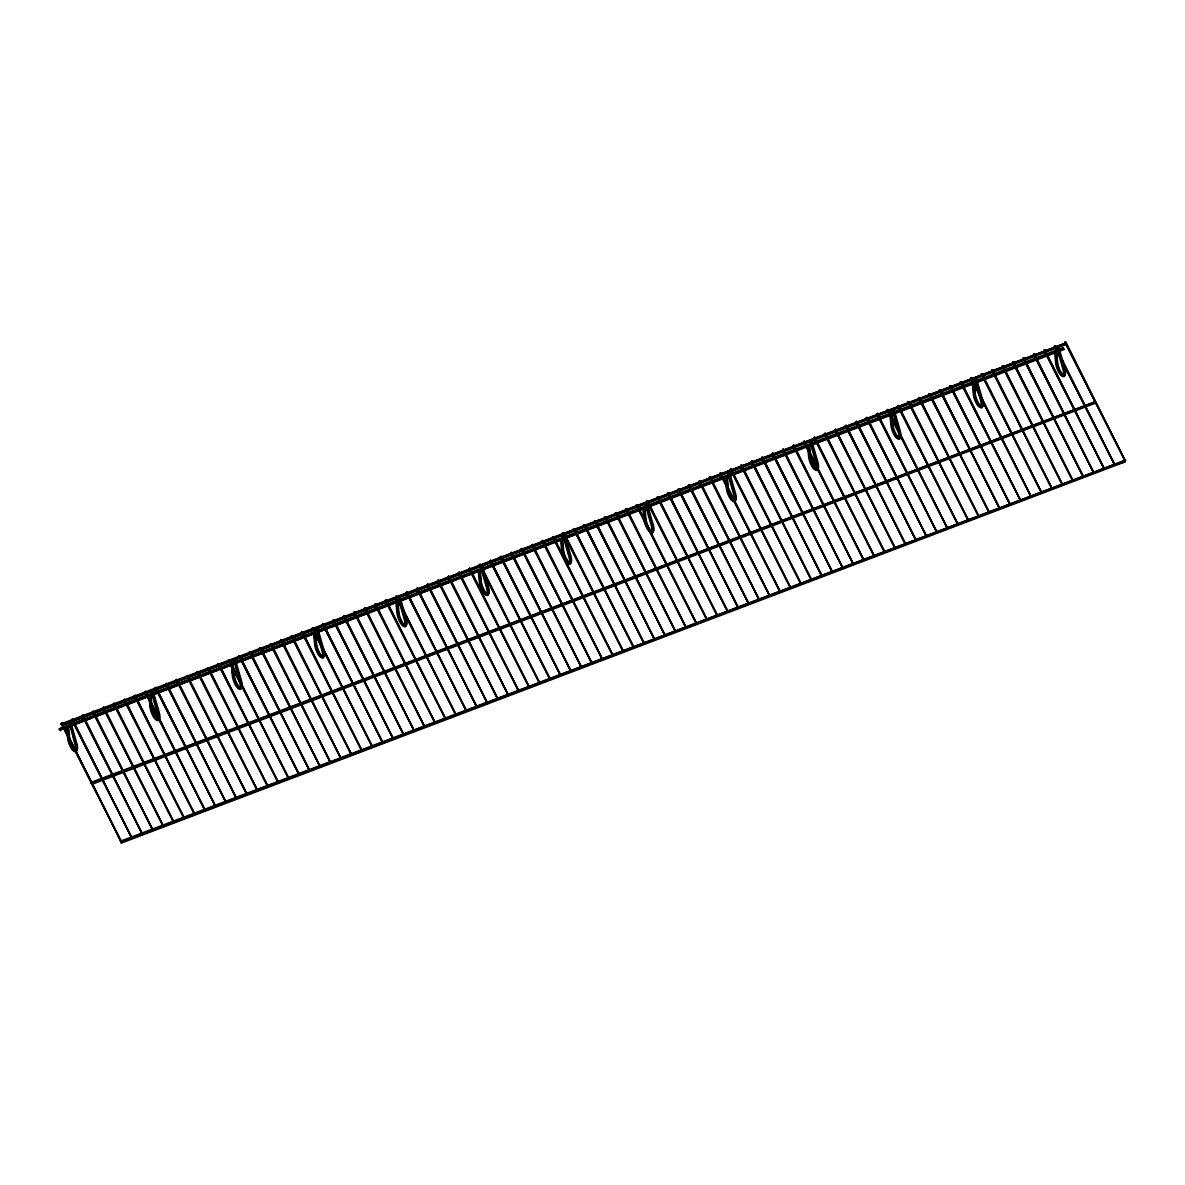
<?xml version="1.0" encoding="UTF-8"?>
<svg xmlns="http://www.w3.org/2000/svg" width="1185" height="1185" viewBox="0 0 1185 1185"><rect width="100%" height="100%" fill="white"/><g stroke="black" fill="none" stroke-linecap="round" stroke-linejoin="round"><path stroke-width="1.5" d="M61.131 723.605L62.109 723.235L121.477 842.298L61.131 723.605L62.168 725.694L1065.863 344.494L1065.567 343.102L61.22 723.813L62.168 725.694M62.109 723.235L61.22 723.709M71.678 719.739L72.566 719.265L131.935 838.328L71.589 719.636L72.566 719.265M82.046 715.666L83.024 715.296L142.393 834.358L82.046 715.666L83.024 715.296M92.578 711.8L93.482 711.326L152.85 830.389L92.504 711.696L93.482 711.326M102.962 707.726L103.939 707.356L163.308 826.419L102.962 707.726L103.939 707.356M113.493 703.86L114.397 703.386L173.751 822.449L113.404 703.757L114.397 703.386M123.862 699.787L124.84 699.417L184.208 818.479L123.862 699.787L124.84 699.417M134.32 695.817L135.297 695.447L194.666 814.51L134.32 695.817L135.297 695.447M144.851 691.951L145.755 691.477L205.123 810.54L144.777 691.847L145.755 691.477M155.235 687.878L156.213 687.493L215.581 806.57L155.235 687.878L156.213 687.493M165.767 683.997L166.67 683.523L226.039 802.601L165.693 683.908L166.67 683.523M176.135 679.923L177.128 679.553L236.482 798.631L176.135 679.923L177.128 679.553M186.682 676.057L187.571 675.583L246.939 794.661L186.593 675.954L187.571 675.583M197.051 671.984L198.028 671.614L257.397 790.691L197.051 671.984L198.028 671.614M207.582 668.118L208.486 667.644L267.854 786.707L207.508 668.014L208.486 667.644M217.966 664.044L218.944 663.674L278.312 782.737L217.966 664.044L218.944 663.674M228.424 660.075L229.401 659.704L288.77 778.767L228.424 660.075L229.401 659.704M238.866 656.105L239.859 655.735L299.212 774.797L238.866 656.105L239.859 655.735M249.324 652.135L250.302 651.765L309.67 770.828L249.324 652.135L250.302 651.765M259.87 648.269L260.759 647.795L320.128 766.858L259.782 648.165L260.759 647.795M270.239 644.196L271.217 643.825L330.585 762.888L270.239 644.196L271.217 643.825M280.771 640.33L281.674 639.856L341.043 758.918L280.697 640.226L281.674 639.856M291.154 636.256L292.132 635.871L351.501 754.949L291.154 636.256L292.132 635.871M301.686 632.39L302.59 631.901L361.943 750.979L301.597 632.286L302.59 631.901M312.055 628.302L313.033 627.932L372.401 747.009L312.055 628.302L313.033 627.932M322.513 624.332L323.49 623.962L382.859 743.039L322.513 624.332L323.49 623.962M332.97 620.362L333.948 619.992L393.316 739.07L332.97 620.362L333.948 619.992M121.077 842.268L122.055 841.898M343.428 616.393L344.405 616.022L403.774 735.085L343.428 616.393L344.405 616.022M131.535 838.299L132.513 837.928M353.871 612.423L354.863 612.053L414.232 731.115L353.871 612.423L354.863 612.053M141.993 834.329L142.97 833.959M364.328 608.453L365.306 608.083L424.674 727.146L364.328 608.453L365.306 608.083M152.45 830.359L153.428 829.989M374.786 604.483L375.764 604.113L435.132 723.176L374.786 604.483L375.764 604.113M162.893 826.389L163.886 826.019M385.243 600.514L386.221 600.143L445.59 719.206L385.243 600.514L386.221 600.143M173.351 822.42L174.328 822.034M395.701 596.544L396.679 596.173L456.047 715.236L395.701 596.544L396.679 596.173M183.808 818.45L184.786 818.065M406.159 592.574L407.136 592.204L466.505 711.267L406.159 592.574L407.136 592.204M194.266 814.465L195.244 814.095M416.69 588.708L417.594 588.234L476.962 707.297L416.602 588.604L417.594 588.234M204.724 810.496L205.701 810.125M427.059 584.635L428.037 584.264L487.405 703.327L427.059 584.635L428.037 584.264M215.181 806.526L216.159 806.155M437.517 580.665L438.494 580.28L497.863 699.357L437.517 580.665L438.494 580.28M225.624 802.556L226.616 802.186M447.974 576.695L448.952 576.31L508.321 695.388L447.974 576.695L448.952 576.31M236.082 798.586L237.059 798.216M458.432 572.71L459.41 572.34L518.778 691.418L458.432 572.71L459.41 572.34M246.628 794.72L247.517 794.246M468.89 568.741L469.867 568.37L529.236 687.448L468.89 568.741L469.867 568.37M256.997 790.647L257.974 790.276M479.333 564.771L480.325 564.401L539.693 683.478L479.333 564.771L480.325 564.401M267.454 786.677L268.432 786.307M489.79 560.801L490.768 560.431L550.136 679.494L489.79 560.801L490.768 560.431M277.912 782.707L278.89 782.337M500.248 556.832L501.225 556.461L560.594 675.524L500.248 556.832L501.225 556.461M288.355 778.738L289.347 778.367M510.705 552.862L511.683 552.491L571.051 671.554L510.705 552.862L511.683 552.491M298.813 774.768L299.79 774.397M521.163 548.892L522.141 548.522L581.509 667.585L521.163 548.892L522.141 548.522M309.27 770.798L310.248 770.428M531.621 544.922L532.598 544.552L591.967 663.615L531.621 544.922L532.598 544.552M319.728 766.828L320.705 766.443M542.152 541.056L543.056 540.582L602.424 659.645L542.063 540.952L543.056 540.582M330.185 762.844L331.163 762.473M552.521 536.983L553.499 536.612L612.867 655.675L552.521 536.983L553.499 536.612M340.717 758.978L341.621 758.504M563.068 533.117L563.956 532.643L623.325 651.706L562.979 533.013L563.956 532.643M351.086 754.904L352.078 754.534M573.436 529.043L574.414 528.658L633.782 647.736L573.436 529.043L574.414 528.658M361.632 751.038L362.521 750.564M583.968 525.177L584.872 524.688L644.24 643.766L583.894 525.073L584.872 524.688M372.001 746.965L372.979 746.594M594.352 521.089L595.329 520.719L654.698 639.796L594.352 521.089L595.329 520.719M382.533 743.099L383.436 742.625M604.794 517.119L605.787 516.749L665.14 635.827L604.794 517.119L605.787 516.749M392.916 739.025L393.894 738.655M615.252 513.149L616.23 512.779L675.598 631.857L615.252 513.149L616.23 512.779M403.448 735.159L404.352 734.685M625.71 509.18L626.687 508.809L686.056 627.872L625.71 509.18L626.687 508.809M413.817 731.086L414.809 730.715M636.241 505.314L637.145 504.84L696.513 623.902L636.167 505.21L637.145 504.84M424.274 727.116L425.252 726.746M646.625 501.24L647.602 500.87L706.971 619.933L646.625 501.24L647.602 500.87M434.821 723.25L435.71 722.776M657.157 497.374L658.06 496.9L717.429 615.963L657.082 497.27L658.06 496.9M445.19 719.176L446.167 718.806M667.525 493.301L668.518 492.93L727.871 611.993L667.525 493.301L668.518 492.93M455.721 715.31L456.625 714.822M678.072 489.435L678.961 488.961L738.329 608.024L677.983 489.331L678.961 488.961M466.105 711.237L467.083 710.852M688.441 485.361L689.418 484.991L748.787 604.054L688.441 485.361L689.418 484.991M476.637 707.356L477.54 706.882M698.972 481.495L699.876 481.021L759.244 600.084L698.898 481.391L699.876 481.021M487.005 703.283L487.983 702.912M709.356 477.422L710.333 477.051L769.702 596.114L709.356 477.422L710.333 477.051M497.552 699.417L498.441 698.943M719.813 473.452L720.791 473.067L780.16 592.144L719.813 473.452L720.791 473.067M507.921 695.343L508.898 694.973M730.345 469.571L731.249 469.097L790.602 588.175L730.256 469.467L731.249 469.097M518.378 691.373L519.356 691.003M740.714 465.498L741.692 465.127L801.06 584.205L740.714 465.498L741.692 465.127M528.821 687.404L529.813 687.033M751.26 461.632L752.149 461.158L811.518 580.235L751.172 461.528L752.149 461.158M539.279 683.434L540.271 683.064M761.629 457.558L762.607 457.188L821.975 576.265L761.629 457.558L762.607 457.188M549.825 679.568L550.714 679.094M772.161 453.692L773.064 453.218L832.433 572.281L772.087 453.588L773.064 453.218M560.194 675.494L561.172 675.124M782.544 449.619L783.522 449.248L842.89 568.311L782.544 449.619L783.522 449.248M570.726 671.628L571.629 671.154M793.076 445.753L793.98 445.279L853.333 564.341L792.987 445.649L793.98 445.279M581.109 667.555L582.087 667.185M803.445 441.679L804.422 441.309L863.791 560.372L803.445 441.679L804.422 441.309M591.641 663.689L592.544 663.2M813.902 437.709L814.88 437.339L874.249 556.402L813.902 437.709L814.88 437.339M602.01 659.615L602.987 659.23M824.36 433.74L825.338 433.369L884.706 552.432L824.36 433.74L825.338 433.369M612.467 655.631L613.445 655.261M834.818 429.77L835.795 429.4L895.164 548.462L834.818 429.77L835.795 429.4M622.925 651.661L623.902 651.291M845.275 425.8L846.253 425.43L905.621 544.493L845.275 425.8L846.253 425.43M633.383 647.691L634.36 647.321M855.718 421.83L856.711 421.445L916.064 540.523L855.718 421.83L856.711 421.445M643.84 643.722L644.818 643.351M866.176 417.861L867.153 417.475L926.522 536.553L866.176 417.861L867.153 417.475M654.283 639.752L655.275 639.382M876.633 413.876L877.611 413.506L936.979 532.583L876.633 413.876L877.611 413.506M664.741 635.782L665.718 635.412M887.165 410.01L888.069 409.536L947.437 528.614L887.091 409.906L888.069 409.536M675.198 631.812L676.176 631.442M897.549 405.937L898.526 405.566L957.895 524.644L897.549 405.937L898.526 405.566M685.656 627.843L686.633 627.472M907.991 401.967L908.984 401.596L968.352 520.659L907.991 401.967L908.984 401.596M696.113 623.873L697.091 623.503M918.449 397.997L919.427 397.627L978.795 516.69L918.449 397.997L919.427 397.627M706.571 619.903L707.549 619.533M928.907 394.027L929.884 393.657L989.253 512.72L928.907 394.027L929.884 393.657M717.103 616.037L718.006 615.563M939.364 390.058L940.342 389.687L999.71 508.75L939.364 390.058L940.342 389.687M727.471 611.964L728.449 611.593M949.822 386.088L950.8 385.717L1010.168 504.78L949.822 386.088L950.8 385.717M737.929 607.994L738.907 607.609M960.28 382.118L961.257 381.748L1020.626 500.811L960.28 382.118L961.257 381.748M748.387 604.024L749.364 603.639M970.722 378.148L971.715 377.778L1031.083 496.841L970.722 378.148L971.715 377.778M758.844 600.04L759.822 599.669M981.18 374.179L982.158 373.808L1041.526 492.871L981.18 374.179L982.158 373.808M769.302 596.07L770.28 595.7M991.638 370.209L992.615 369.839L1051.984 488.901L991.638 370.209L992.615 369.839M779.745 592.1L780.737 591.73M1002.095 366.239L1003.073 365.854L1062.441 484.932L1002.095 366.239L1003.073 365.854M790.202 588.13L791.18 587.76M1012.627 362.358L1013.53 361.884L1072.899 480.962L1012.553 362.255L1013.53 361.884M800.66 584.161L801.638 583.79M1023.01 358.285L1023.988 357.914L1083.357 476.992L1023.01 358.285L1023.988 357.914M811.192 580.294L812.095 579.82M1033.542 354.419L1034.446 353.945L1093.814 473.022L1033.453 354.315L1034.446 353.945M821.575 576.221L822.553 575.851M1043.911 350.345L1044.889 349.975L1104.257 469.053L1043.911 350.345L1044.889 349.975M832.107 572.355L833.011 571.881M1054.369 346.375L1055.346 346.005L1114.715 465.068L1054.369 346.375L1055.346 346.005M842.476 568.282L843.468 567.911M1064.826 342.406L1065.804 342.035L1125.172 461.098L1064.826 342.406L1064.93 343.206M1065.804 342.035L1064.9 342.509M853.022 564.416L853.911 563.942M863.391 560.342L864.369 559.972M873.923 556.476L874.826 555.987M884.306 552.403L885.284 552.017M894.764 548.418L895.741 548.048M905.296 544.552L906.199 544.078M915.664 540.478L916.642 540.108M926.211 536.612L927.1 536.138M936.58 532.539L937.557 532.169M947.111 528.673L948.015 528.199M957.495 524.6L958.472 524.229M968.026 520.733L968.93 520.259M978.395 516.66L979.373 516.29M988.853 512.69L989.831 512.32M999.31 508.72L1000.288 508.35M1009.768 504.751L1010.746 504.38M1020.3 500.885L1021.203 500.396M1030.669 496.811L1031.661 496.426M1041.215 492.93L1042.104 492.456M1051.584 488.857L1052.561 488.487M1062.115 484.991L1063.019 484.517M1072.499 480.917L1073.477 480.547M1083.031 477.051L1083.934 476.577M1093.399 472.978L1094.392 472.608M1103.857 469.008L1104.835 468.638M1114.315 465.038L1115.292 464.668M1124.772 461.069L1125.75 460.698M67.219 727.531L68.611 726.997M149.562 696.262L150.939 695.728M231.194 664.148L232.571 663.615M231.89 664.992L233.208 663.926L234.26 674.991A8.813 2.726 69.2 0 0 237.874 685.078A8.813 2.726 69.2 0 0 242.021 687.182M314.914 632.346L313.581 633.397L315.61 633.19M395.849 601.61L397.879 601.387L396.56 602.439M478.192 570.326L479.569 569.807M478.251 570.859L480.281 570.652M561.912 538.538L560.594 539.59L562.549 538.849L563.601 549.914A8.813 2.726 69.2 0 0 569.259 562.431M642.862 507.787L644.877 507.58L643.559 508.632M725.738 476.089L726.316 488.116A8.813 2.726 69.2 0 0 729.916 498.204A8.813 2.726 69.2 0 0 734.063 500.307M725.25 477.051L727.279 476.829M808.229 446.093L809.548 445.042L808.066 444.819M889.861 413.98L891.89 413.772L892.942 424.822A8.813 2.726 69.2 0 0 897.593 436.361M890.557 414.824L891.949 414.291M972.189 382.711L974.277 383.022M1054.531 351.441L1056.546 351.219L1055.228 352.286M69.13 721.621L74.714 743.617A8.813 2.726 69.2 0 1 75.633 749.29M68.552 722.154L70.522 721.398L76.669 742.876A8.813 2.726 69.2 0 1 76.151 750.505M149.221 699.106L149.977 707.001A8.813 2.726 69.2 0 0 155.635 719.532A8.813 2.726 69.2 0 0 157.042 712.348L150.895 690.885L152.85 690.129L151.458 690.351M233.8 659.082L239.385 681.079A8.813 2.726 69.2 0 1 237.963 688.263A8.813 2.726 69.2 0 1 232.304 675.731L231.253 664.667M233.223 659.615L235.193 658.86L241.34 680.338A8.813 2.726 69.2 0 1 242.258 685.996M315.565 628.124L316.943 627.591M395.923 602.128L396.975 613.193A8.813 2.726 69.2 0 0 402.633 625.71A8.813 2.726 69.2 0 0 404.041 618.54L397.893 597.062L399.849 596.322L398.471 596.544M480.799 565.275L480.236 565.793L482.191 565.052L488.339 586.531A8.813 2.726 69.2 0 1 489.02 593.374M560.594 539.59L561.646 550.655A8.813 2.726 69.2 0 0 567.304 563.171A8.813 2.726 69.2 0 0 568.711 556.002L562.564 534.524L564.519 533.783L570.681 555.261A8.813 2.726 69.2 0 1 570.874 562.771M644.892 503.033L646.284 502.514M644.892 503.255L646.862 502.514L653.009 523.992A8.813 2.726 69.2 0 1 653.69 530.821M734.3 499.122A8.813 2.726 69.2 0 0 733.382 493.464L727.234 471.985L729.19 471.245L735.337 492.708A8.813 2.726 69.2 0 1 735.544 500.233M807.518 445.249L808.644 456.847A8.813 2.726 69.2 0 0 814.302 469.364A8.813 2.726 69.2 0 0 815.724 462.194L809.562 440.716L811.532 439.976L817.68 461.439A8.813 2.726 69.2 0 1 818.361 468.282M893.283 408.707L891.905 409.447L893.86 408.707L900.008 430.17A8.813 2.726 69.2 0 1 900.2 437.68M972.263 383.244L973.315 394.309A8.813 2.726 69.2 0 0 978.973 406.825A8.813 2.726 69.2 0 0 980.38 399.641L974.233 378.178L975.611 377.423M1056.561 346.687L1057.953 346.153M1054.591 351.975L1055.642 363.025A8.813 2.726 69.2 0 0 1061.316 375.556A8.813 2.726 69.2 0 0 1062.723 368.372L1056.561 346.909L1058.531 346.153M61.872 724.302L1065.567 343.102M61.516 725.205L82.283 717.31M85.75 716.007L90.949 714.037M94.4 712.718L116.9 704.171M120.366 702.853L210.352 668.681M213.804 667.362L225.92 662.77M236.304 658.816L243.221 656.194M248.42 654.224L269.188 646.329M272.639 645.025L322.824 625.961M326.29 624.643L338.406 620.036M341.858 618.733L353.974 614.126M357.44 612.808L362.625 610.838M366.091 609.534L385.125 602.291M388.591 600.988L397.242 597.699M400.708 596.381L431.844 584.546M435.31 583.242L447.426 578.635M450.892 577.317L462.994 572.725M466.46 571.407L478.577 566.8M482.028 565.497L561.646 535.264M566.83 533.28L575.48 530.006M578.947 528.688L592.781 523.429M597.981 521.459L623.932 511.594M629.131 509.624L642.966 504.366M648.165 502.396L655.083 499.774M660.282 497.789L668.933 494.515M672.384 493.197L684.5 488.59M687.967 487.287L701.816 482.028M707.001 480.043L719.117 475.452M722.569 474.133L796.987 445.871M805.637 442.583L812.554 439.961M816.021 438.643L829.87 433.384M838.521 430.096L864.472 420.245M869.672 418.275L890.439 410.38M900.822 406.44L906.007 404.47M909.473 403.152L921.589 398.545M928.507 395.923L1018.493 361.751M1021.959 360.433L1034.061 355.826M1037.527 354.522L1042.711 352.537M1046.177 351.234L1054.828 347.946M1060.027 345.976L1065.863 344.494M1059.479 348.997L1063.197 347.635L1063.893 349.56L59.546 730.271L59.25 728.879L1056.013 350.316M59.25 728.879L1063.582 348.168M59.546 730.271L63.012 728.953M73.396 725.013L90.697 718.436M94.163 717.118L106.265 712.526M109.731 711.207L123.581 705.949M128.765 703.979L146.081 697.402M151.265 695.432L184.149 682.945M187.6 681.627L208.367 673.747M213.567 671.776L218.751 669.806M222.217 668.488L234.334 663.881M244.717 659.941L301.82 638.256M307.004 636.286L312.203 634.316M315.669 632.997L327.771 628.391M331.237 627.087L343.354 622.481M346.805 621.162L395.272 602.765M400.456 600.795L455.84 579.761M459.291 578.443L476.592 571.866M483.524 569.244L533.709 550.181M537.16 548.862L549.277 544.27M552.743 542.952L564.86 538.346M568.311 537.042L573.51 535.072M576.962 533.754L582.161 531.784M587.345 529.813L596.011 526.525M599.462 525.207L646.195 507.461M649.647 506.143L677.331 495.626M680.797 494.323L692.914 489.716M696.38 488.398L725.798 477.229M730.982 475.259L770.783 460.135M777.701 457.514L786.366 454.225M789.817 452.907L801.934 448.315M808.851 445.678L836.551 435.162M840.002 433.843L867.687 423.341M871.153 422.023L888.454 415.446M902.303 410.188L914.42 405.596M917.871 404.278L929.988 399.671M933.454 398.353L973.255 383.244M976.721 381.925L992.289 376.015M995.755 374.697L1007.857 370.09M1018.241 366.15L1023.44 364.18M1026.906 362.862L1042.474 356.952M1049.392 354.33L1054.591 352.345M90.86 782.485L1095.207 401.774L1095.503 403.152L91.808 784.366L90.86 782.485L91.808 784.366M91.512 782.974L1095.207 401.774M92.889 783.211L99.807 780.589M105.006 778.619L130.957 768.754M136.156 766.784L162.108 756.919M167.307 754.949L175.958 751.66M179.424 750.357L191.526 745.75M194.992 744.432L210.56 738.522M214.026 737.203L226.142 732.611M229.609 731.293L304.012 703.031M312.662 699.742L319.594 697.121M323.046 695.802L336.895 690.544M345.546 687.256L371.498 677.39M376.697 675.42L397.464 667.54M407.847 663.6L413.032 661.615M416.498 660.312L432.066 654.387M435.532 653.083L447.649 648.476M451.1 647.158L464.95 641.9M470.134 639.93L525.518 618.896M528.984 617.592L541.086 612.986M544.552 611.667L549.751 609.697M553.202 608.379L556.669 607.075M560.12 605.757L580.887 597.877M586.086 595.892L618.97 583.405M622.421 582.102L643.188 574.207M648.388 572.236L669.155 564.356M672.606 563.038L762.592 528.865M766.058 527.547L778.175 522.941M785.092 520.319L795.476 516.379M800.66 514.394L821.427 506.513M824.893 505.195L843.927 497.967M847.394 496.648L875.078 486.131M878.544 484.828L890.646 480.221M894.112 478.903L906.229 474.311M909.695 472.993L937.379 462.476M940.831 461.158L984.098 444.731M987.564 443.412L999.681 438.82M1003.132 437.502L1015.249 432.895M1025.632 428.955L1084.468 406.618M1087.934 405.3L1093.118 403.33M120.5 841.157L1124.832 460.447L1125.143 461.824L121.448 843.024L120.5 841.157L121.448 843.024M121.151 841.646L1124.832 460.447M120.796 842.535L176.18 821.501M179.631 820.198L269.617 786.01M273.083 784.707L285.2 780.1M288.651 778.782L302.501 773.524M307.7 771.553L397.686 737.381M401.137 736.063L413.254 731.456M416.72 730.153L491.123 701.89M494.589 700.572L506.706 695.965M510.157 694.662L522.274 690.055M619.177 653.246L529.191 687.433L469.29 568.785M622.643 651.943L634.76 647.336M638.226 646.018L712.629 617.755M716.096 616.452L728.212 611.845M731.663 610.527L762.814 598.706M766.28 597.388L856.266 563.216M859.717 561.897L871.834 557.291M875.3 555.972L949.703 527.71M953.17 526.407L984.32 514.571M987.786 513.253L1077.772 479.081M1081.224 477.762L1093.34 473.171M1096.806 471.852L1110.641 466.594M1115.84 464.624L1125.143 461.824M810.14 440.183L810.955 439.976M1063.893 349.56L1062.945 347.679M1095.503 403.152L1094.555 401.285M149.399 694.973L150.243 694.884M67.901 726.153L66.582 727.22M1065.404 341.991L1125.35 460.654M1065.226 342.45L1125.172 461.098M1054.946 345.976L1114.892 464.624M1054.769 346.42L1114.715 465.068M1044.489 349.945L1104.435 468.593M1044.311 350.39L1104.257 469.053M1034.031 353.915L1093.977 472.563M1033.868 354.359L1093.814 473.022M1023.588 357.885L1083.52 476.533M1023.41 358.329L1083.357 476.992M1013.131 361.855L1073.077 480.517M1012.953 362.299L1072.899 480.962M1002.673 365.824L1062.619 484.487M1002.495 366.269L1062.441 484.932M992.215 369.794L1052.161 488.457M992.038 370.238L1051.984 488.901M981.758 373.764L1041.704 492.427M981.595 374.208L1041.526 492.871M971.3 377.734L1031.246 496.397M971.137 378.178L1031.083 496.841M960.857 381.703L1020.789 500.366M960.679 382.148L1020.626 500.811M950.4 385.673L1010.346 504.336M950.222 386.117L1010.168 504.78M939.942 389.643L999.888 508.306M939.764 390.102L999.71 508.75M929.484 393.613L989.431 512.275M929.307 394.072L989.253 512.72M919.027 397.597L978.973 516.245M918.864 398.042L978.795 516.69M908.569 401.567L968.515 520.215M908.406 402.011L968.352 520.659M898.126 405.537L958.072 524.185M897.949 405.981L957.895 524.644M887.669 409.506L947.615 528.154M887.491 409.951L947.437 528.614M877.211 413.476L937.157 532.139M877.033 413.921L936.979 532.583M866.753 417.446L926.7 536.109M866.576 417.89L926.522 536.553M856.296 421.416L916.242 540.079M856.133 421.86L916.064 540.523M845.838 425.385L905.784 544.048M845.675 425.83L905.621 544.493M835.395 429.355L895.342 548.018M835.218 429.8L895.164 548.462M824.938 433.325L884.884 551.988M824.76 433.769L884.706 552.432M814.48 437.295L874.426 555.958M814.302 437.739L874.249 556.402M804.022 441.264L863.969 559.927M803.845 441.709L863.791 560.372M793.565 445.234L853.511 563.897M793.402 445.693L853.333 564.341M783.107 449.204L843.053 567.867M782.944 449.663L842.89 568.311M772.664 453.188L832.611 571.837M772.487 453.633L832.433 572.281M762.207 457.158L822.153 575.806M762.029 457.603L821.975 576.265M751.749 461.128L811.695 579.776M751.571 461.572L811.518 580.235M741.292 465.098L801.238 583.746M741.114 465.542L801.06 584.205M730.834 469.067L790.78 587.73M730.671 469.512L790.602 588.175M720.391 473.037L780.322 591.7M720.213 473.482L780.16 592.144M709.933 477.007L769.88 595.67M709.756 477.451L769.702 596.114M699.476 480.977L759.422 599.64M699.298 481.421L759.244 600.084M689.018 484.946L748.964 603.609M688.841 485.391L748.787 604.054M678.561 488.916L738.507 607.579M678.383 489.361L738.329 608.024M668.103 492.886L728.049 611.549M667.94 493.33L727.871 611.993M657.66 496.856L717.592 615.519M657.482 497.315L717.429 615.963M647.203 500.825L707.149 619.488M647.025 501.285L706.971 619.933M636.745 504.81L696.691 623.458M636.567 505.254L696.513 623.902M626.287 508.78L686.233 627.428M626.11 509.224L686.056 627.872M615.83 512.75L675.776 631.398M615.652 513.194L675.598 631.857M605.372 516.719L665.318 635.367M605.209 517.164L665.14 635.827M594.929 520.689L654.861 639.352M594.751 521.133L654.698 639.796M584.472 524.659L644.418 643.322M584.294 525.103L644.24 643.766M574.014 528.629L633.96 647.291M573.836 529.073L633.782 647.736M563.556 532.598L623.503 651.261M563.379 533.043L623.325 651.706M553.099 536.568L613.045 655.231M552.921 537.012L612.867 655.675M542.641 540.538L602.587 659.201M542.478 540.982L602.424 659.645M532.198 544.508L592.13 663.17M532.021 544.952L591.967 663.615M521.741 548.477L581.687 667.14M521.563 548.936L581.509 667.585M511.283 552.447L571.229 671.11M511.105 552.906L571.051 671.554M500.825 556.417L560.772 675.08M500.648 556.876L560.594 675.524M490.368 560.401L550.314 679.049M490.19 560.846L550.136 679.494M479.91 564.371L539.856 683.019M479.747 564.815L539.693 683.478M469.467 568.341L529.399 686.989M459.01 572.311L518.956 690.959M458.832 572.755L518.778 691.418M448.552 576.28L508.498 694.943M448.374 576.725L508.321 695.388M438.094 580.25L498.041 698.913M437.917 580.694L497.863 699.357M427.637 584.22L487.583 702.883M427.459 584.664L487.405 703.327M417.179 588.19L477.125 706.852M417.016 588.634L476.962 707.297M406.736 592.159L466.668 710.822M406.559 592.604L466.505 711.267M396.279 596.129L456.225 714.792M396.101 596.573L456.047 715.236M385.821 600.099L445.767 718.762M385.643 600.543L445.59 719.206M375.364 604.069L435.31 722.731M375.186 604.528L435.132 723.176M364.906 608.038L424.852 726.701M364.743 608.497L424.674 727.146M354.448 612.023L414.394 730.671M354.285 612.467L414.232 731.115M344.005 615.993L403.952 734.641M343.828 616.437L403.774 735.085M333.548 619.962L393.494 738.611M333.37 620.407L393.316 739.07M323.09 623.932L383.036 742.58M322.912 624.376L382.859 743.039M312.633 627.902L372.579 746.565M312.455 628.346L372.401 747.009M302.175 631.872L362.121 750.535M302.012 632.316L361.943 750.979M291.717 635.841L351.664 754.504M291.554 636.286L351.501 754.949M281.275 639.811L341.221 758.474M281.097 640.255L341.043 758.918M270.817 643.781L330.763 762.444M270.639 644.225L330.585 762.888M260.359 647.751L320.305 766.414M260.182 648.195L320.128 766.858M249.902 651.72L309.848 770.383M249.724 652.165L309.67 770.828M239.444 655.69L299.39 774.353M239.281 656.149L299.212 774.797M228.986 659.66L288.933 778.323M228.823 660.119L288.77 778.767M218.544 663.63L278.49 782.293M218.366 664.089L278.312 782.737M208.086 667.614L268.032 786.262M207.908 668.059L267.854 786.707M197.628 671.584L257.575 790.232M197.451 672.028L257.397 790.691M187.171 675.554L247.117 794.202M186.993 675.998L246.939 794.661M176.713 679.523L236.659 798.186M176.55 679.968L236.482 798.631M166.27 683.493L226.202 802.156M166.093 683.938L226.039 802.601M155.813 687.463L215.759 806.126M155.635 687.907L215.581 806.57M145.355 691.433L205.301 810.096M145.177 691.877L205.123 810.54M134.897 695.402L194.844 814.065M134.72 695.847L194.666 814.51M124.44 699.372L184.386 818.035M124.262 699.817L184.208 818.479M113.982 703.342L173.928 822.005M113.819 703.786L173.751 822.449M103.539 707.312L163.471 825.975M103.362 707.756L163.308 826.419M93.082 711.281L153.028 829.944M92.904 711.741L152.85 830.389M82.624 715.251L142.57 833.914M82.446 715.71L142.393 834.358M72.166 719.236L132.113 837.884M71.989 719.68L131.935 838.328M61.709 723.206L121.655 841.854M61.531 723.65L121.477 842.298M1124.491 461.335L1124.195 459.958M59.902 729.367L60.198 730.76M1059.005 347.812L1064.678 367.631A8.813 2.726 69.2 0 1 1064.16 375.26M1057.953 346.687L1064.722 370.475A9.924 3.066 69.2 0 1 1061.375 375.067M1059.494 354.626L1063.286 367.824M976.188 377.437L982.35 398.901A8.813 2.726 69.2 0 1 983.224 402.959M975.625 377.956L982.395 401.745A9.924 3.066 69.2 0 1 980.173 407.433M975.27 379.304L978.114 389.198M979.062 392.487L980.469 397.434M893.283 409.225L900.052 433.014A9.924 3.066 69.2 0 1 899.267 439.235A9.924 3.066 69.2 0 1 894.364 433.917M894.838 417.164L896.245 422.112M891.905 409.447L898.052 430.925A8.813 2.726 69.2 0 1 896.645 438.094A8.813 2.726 69.2 0 1 890.972 425.578L890.068 416.083M810.955 440.494L817.724 464.283A9.924 3.066 69.2 0 1 815.502 469.986M812.021 446.789L813.443 451.737M814.391 455.04L815.813 459.987M728.627 471.763L735.381 495.552A9.924 3.066 69.2 0 1 730.849 498.515M727.797 471.452L729.219 476.414M730.167 479.703L731.589 484.65M732.523 487.953L733.945 492.901M646.284 503.033L653.053 526.821A9.924 3.066 69.2 0 1 648.521 529.784M645.943 504.38L651.143 522.526M645.366 504.914L651.054 524.733A8.813 2.726 69.2 0 1 649.647 531.902A8.813 2.726 69.2 0 1 643.973 519.385L642.922 508.321M563.956 534.317L570.726 558.091A9.924 3.066 69.2 0 1 568.504 563.793M564.075 537.294L569.274 555.439M481.614 565.586L488.383 589.36A9.924 3.066 69.2 0 1 487.168 595.566M481.273 566.919L486.472 585.064M480.695 567.452L486.383 587.271A8.813 2.726 69.2 0 1 484.976 594.44A8.813 2.726 69.2 0 1 479.303 581.924L478.399 572.444M399.849 596.322L406.011 617.8A8.813 2.726 69.2 0 1 406.203 625.31M399.286 596.855L406.055 620.644A9.924 3.066 69.2 0 1 402.693 625.221M399.404 599.832L404.603 617.977M317.521 627.591L323.668 649.069M316.958 628.124L323.712 651.913A9.924 3.066 69.2 0 1 321.49 657.601M316.602 629.457L318.024 634.405M315.565 628.331L321.713 649.81A8.813 2.726 69.2 0 1 320.305 656.994A8.813 2.726 69.2 0 1 314.647 644.462L313.744 634.982M234.615 659.393L241.385 683.182A9.924 3.066 69.2 0 1 238.037 687.759M236.156 667.333L238.526 675.583M152.85 690.129L159.012 711.607A8.813 2.726 69.2 0 1 159.205 719.117M152.287 690.662L159.042 714.451A9.924 3.066 69.2 0 1 154.509 717.399M151.932 691.996L153.354 696.943M154.302 700.246L155.724 705.193M69.945 721.932L76.714 745.721A9.924 3.066 69.2 0 1 72.181 748.668M70.078 724.924L71.5 729.871M72.433 733.174L73.855 738.122M651.617 524.17L652.135 526.125A7.702 2.37 69.2 0 1 652.402 527.814M486.946 586.708L487.465 588.664A7.702 2.37 69.2 0 1 487.731 590.352M322.276 649.247L322.794 651.217M157.605 711.8L158.123 713.755M1056.472 364.239L1055.835 358.951M479.792 581.02L480.132 583.139M315.136 643.559L315.477 645.677M150.465 706.097L150.806 708.215M1056.709 352.804L1057.612 362.284A8.813 2.726 69.2 0 0 1062.264 373.823M1056.072 352.197L1057.405 364.936A7.702 2.37 69.2 0 0 1063.478 374.49M974.514 385.658L975.27 393.553A8.813 2.726 69.2 0 0 980.943 406.085M973.729 383.466L975.062 396.205A7.702 2.37 69.2 0 0 979.743 405.463A7.702 2.37 69.2 0 0 981.461 401.048M972.885 383.866L973.492 390.22M891.401 414.735L892.735 427.474A7.702 2.37 69.2 0 0 898.808 437.028M891.016 419.905L891.461 424.66M809.548 445.042L810.599 456.092M809.074 446.004L810.392 458.743A7.702 2.37 69.2 0 0 814.199 467.142A7.702 2.37 69.2 0 0 817.102 466.683M808.229 446.404L808.837 452.759M727.22 476.311L728.271 487.361A8.813 2.726 69.2 0 0 729.145 491.419M726.731 477.274L728.064 490.027A7.702 2.37 69.2 0 0 732.315 498.9A7.702 2.37 69.2 0 0 734.744 496.545M726.346 482.443L726.805 487.198M644.877 507.58L645.943 518.645A8.813 2.726 69.2 0 0 649.024 527.858A8.813 2.726 69.2 0 0 653.202 531.502M644.403 508.543L645.736 521.296A7.702 2.37 69.2 0 0 649.528 529.695A7.702 2.37 69.2 0 0 652.446 529.221M643.559 508.943L644.018 513.712M562.06 539.812L563.393 552.566A7.702 2.37 69.2 0 0 567.645 561.438A7.702 2.37 69.2 0 0 570.074 559.083M561.675 544.981L562.134 549.751M480.221 570.118L481.273 581.183A8.813 2.726 69.2 0 0 485.924 592.722M479.732 571.081L481.066 583.835A7.702 2.37 69.2 0 0 484.398 591.641A7.702 2.37 69.2 0 0 487.568 592.796M478.888 571.481L479.347 576.251M398.027 602.972L398.93 612.452A8.813 2.726 69.2 0 0 404.603 624.969M397.405 602.35L398.723 615.104A7.702 2.37 69.2 0 0 403.404 624.362A7.702 2.37 69.2 0 0 405.122 619.933M396.857 605.935L397.464 612.289M315.847 635.827L316.602 643.722A8.813 2.726 69.2 0 0 322.261 656.238M315.062 633.62L316.395 646.373A7.702 2.37 69.2 0 0 319.728 654.179A7.702 2.37 69.2 0 0 322.898 655.335M314.069 632.434L314.677 638.789M232.734 664.904L234.067 677.642A7.702 2.37 69.2 0 0 238.733 686.9A7.702 2.37 69.2 0 0 240.466 682.486M232.186 668.473L232.793 674.828M151.028 696.78L151.784 704.675M150.391 696.173L151.724 708.911A7.702 2.37 69.2 0 0 155.072 716.718A7.702 2.37 69.2 0 0 158.227 717.873M68.537 726.464L69.604 737.529A8.813 2.726 69.2 0 0 69.915 739.47M68.063 727.442L69.397 740.181A7.702 2.37 69.2 0 0 74.062 749.438A7.702 2.37 69.2 0 0 75.796 745.024M67.515 731.012L68.123 737.366M66.73 728.79L67.634 738.27A8.813 2.726 69.2 0 0 71.248 748.372A8.813 2.726 69.2 0 0 75.396 750.46M983.269 404.559A8.813 2.726 69.2 0 1 981.832 406.529M979.032 406.337A9.924 3.066 69.2 0 1 976.692 402.648M974.781 397.893A9.924 3.066 69.2 0 1 974.144 395.509M72.181 745.809A8.813 2.726 69.2 0 1 71.248 743.75M71.026 746.624A9.924 3.066 69.2 0 1 68.463 739.484M236.852 686.13A9.924 3.066 69.2 0 1 235.696 684.086M487.82 594.159A8.813 2.726 69.2 0 1 486.931 593.7M486.161 595.063A9.924 3.066 69.2 0 1 485.035 593.952M481.643 587.953A9.924 3.066 69.2 0 1 480.769 585.523M733.93 499.892A8.813 2.726 69.2 0 1 729.916 493.582M816.272 468.623A8.813 2.726 69.2 0 1 810.91 458.032M816.791 463.587A7.702 2.37 69.2 0 1 817.072 465.275M324.542 653.113A8.813 2.726 69.2 0 1 323.149 656.697M319.18 654.861A9.924 3.066 69.2 0 1 318.024 652.817M899.4 434.006A7.702 2.37 69.2 0 1 899.237 436.45M157.59 718.777A8.813 2.726 69.2 0 1 151.932 706.26M1064.071 371.468A7.702 2.37 69.2 0 1 1063.908 373.897M1060.19 373.423A9.924 3.066 69.2 0 1 1057.983 369.068"/></g></svg>
